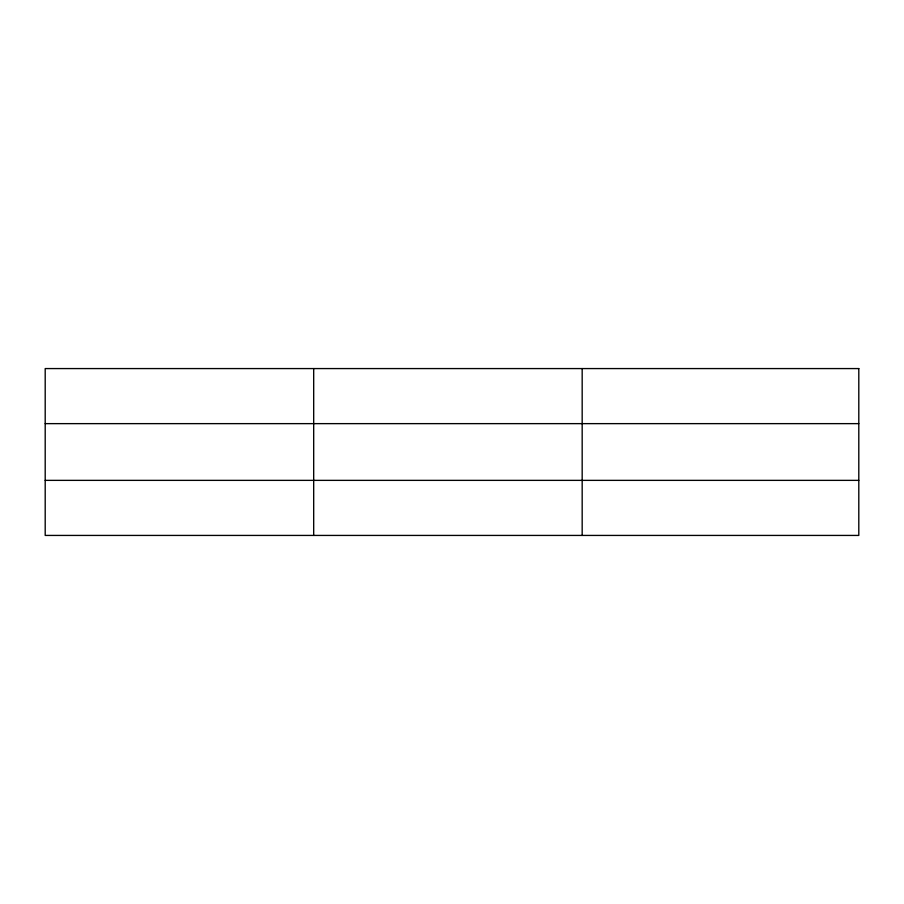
<?xml version="1.0" encoding="UTF-8"?>
<svg xmlns="http://www.w3.org/2000/svg" width="904" height="904" viewBox="0 0 904 904"><rect width="100%" height="100%" fill="white"/><g stroke="black" fill="none" stroke-linecap="round" stroke-linejoin="round"><path stroke-width="1.36" d="M313.688 535.428L313.688 368.572M582.176 535.428L582.176 368.572M45.2 423.637L858.8 423.637M45.2 480.363L858.8 480.363M858.8 368.572L858.8 535.428L45.2 535.428L45.2 368.572L858.8 368.572"/></g></svg>
